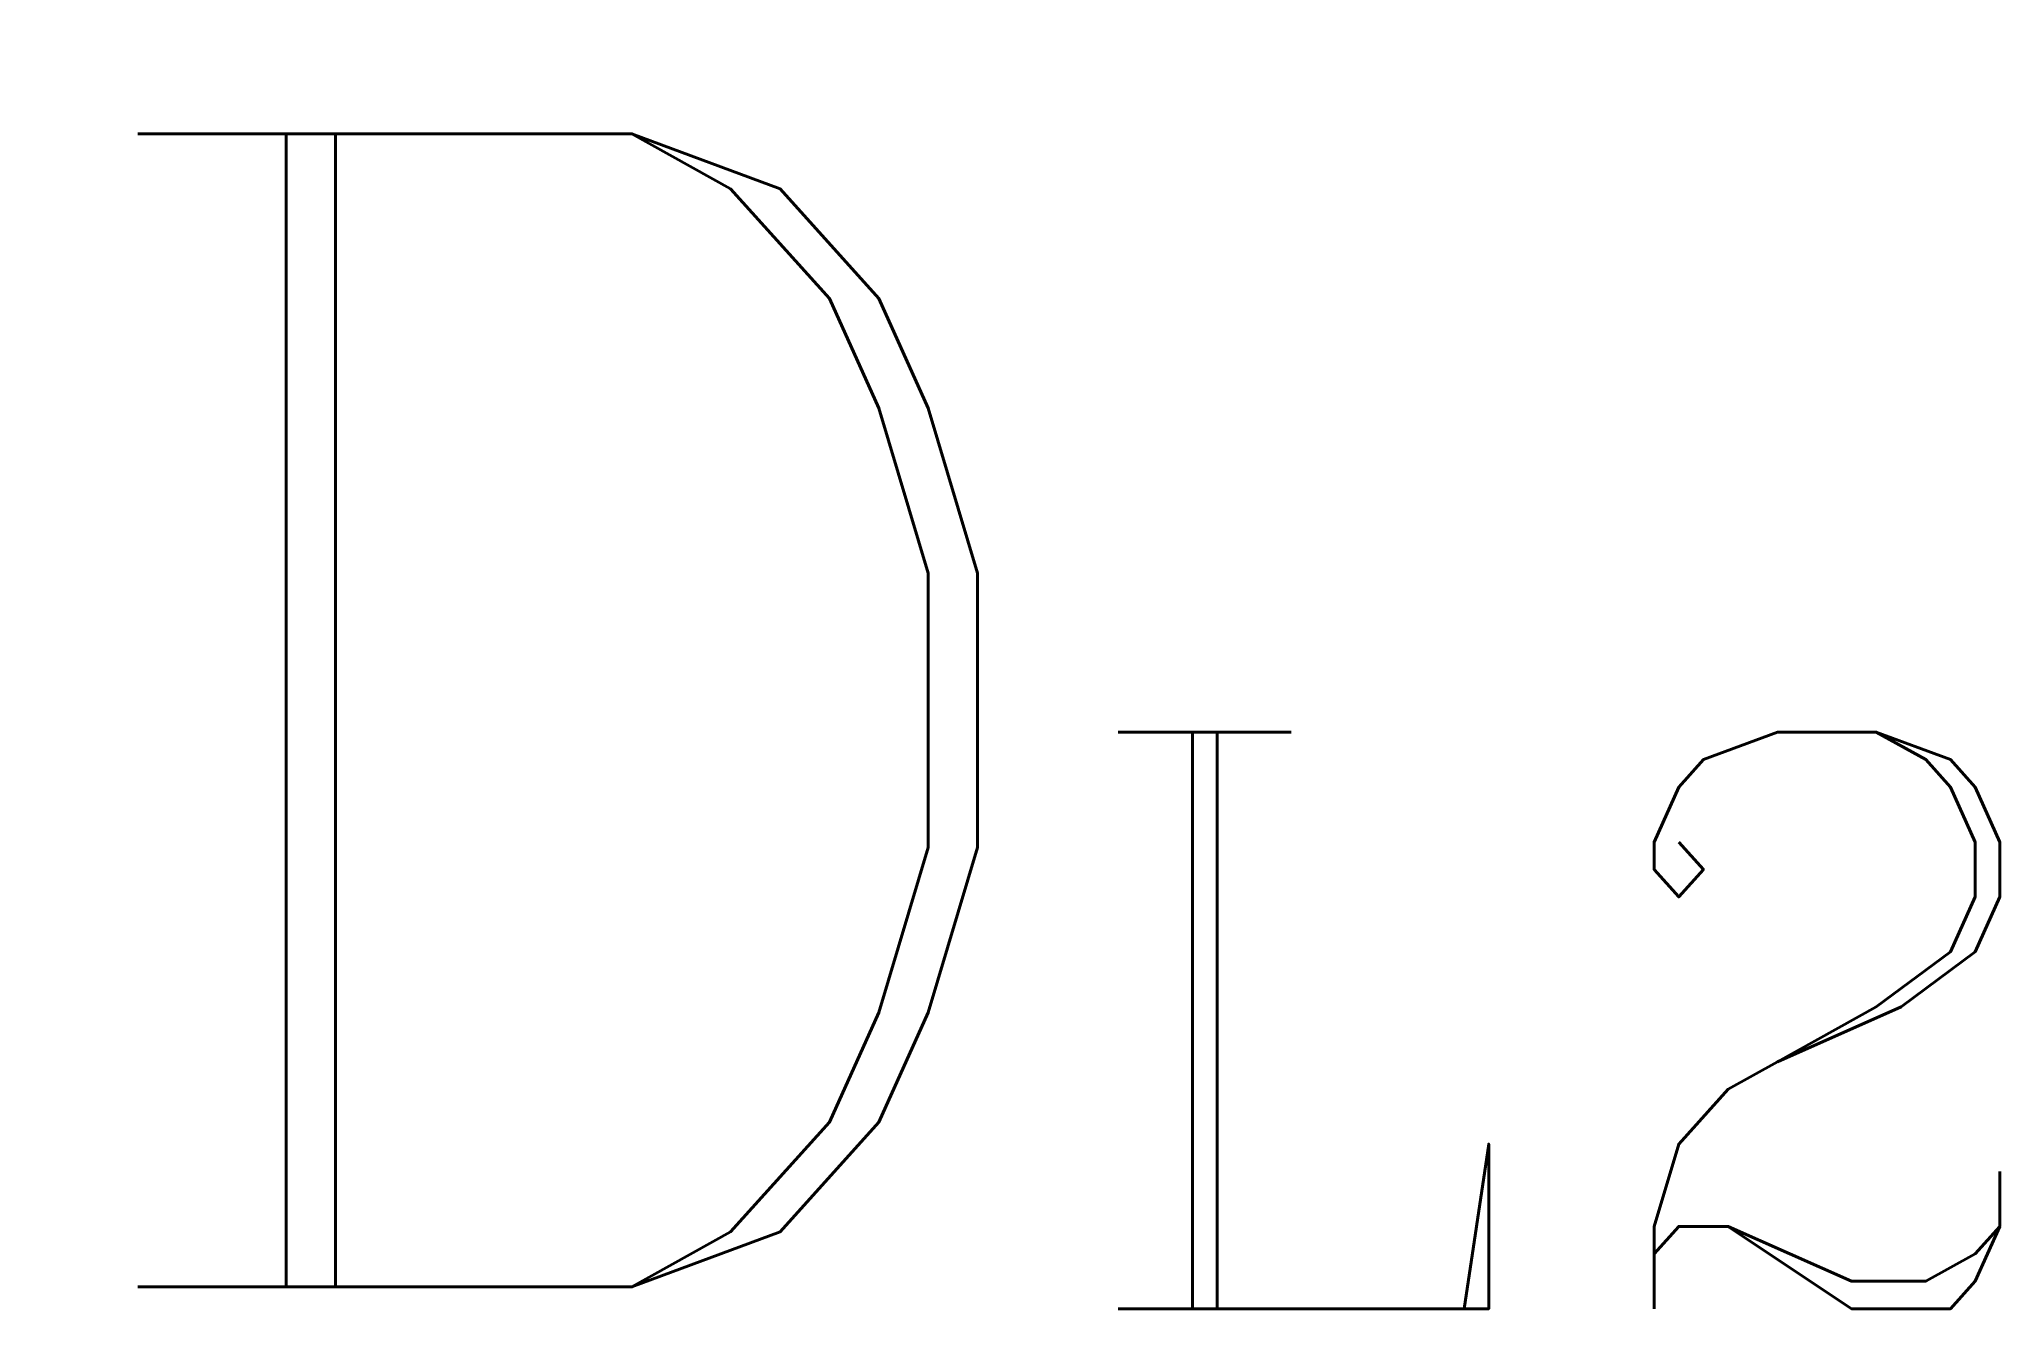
# Model space of a CAD drawing. Header units: inches. Extents: x -18.2 to 16.5, y -0.4 to 22.1.
import ezdxf

# ---------------------------------------------------------------- set-up
doc = ezdxf.new("R2010")
doc.units = ezdxf.units.IN
doc.header["$LTSCALE"] = 48
doc.header["$MEASUREMENT"] = 0
doc.styles.add('FSL12-1', font='complex.shx')

msp = doc.modelspace()

# ---------------------------------------------------------------- wipeouts: each hides what was drawn before it
msp.add_wipeout([(15.847, -0.387), (-18.227, -0.387), (-18.227, 22.073), (15.847, 22.073)])

# ---------------------------------------------------------------- next in the draw order: texts
at = {"linetype": 'Continuous', "insert": (-18.227, 20.4), "char_height": 20.4, "width": 1.13686837721616e-13, "attachment_point": 1, "style": 'FSL12-1'}
msp.add_mtext('D', dxfattribs=at)
at = {"linetype": 'Continuous', "char_height": 10.2, "attachment_point": 1, "style": 'FSL12-1'}
for s, insert in [('L', (0, 9.813)), ('2', (9.047, 9.813))]:
    msp.add_mtext(s, dxfattribs=dict(at, insert=insert))

doc.saveas('drawing.dxf')
